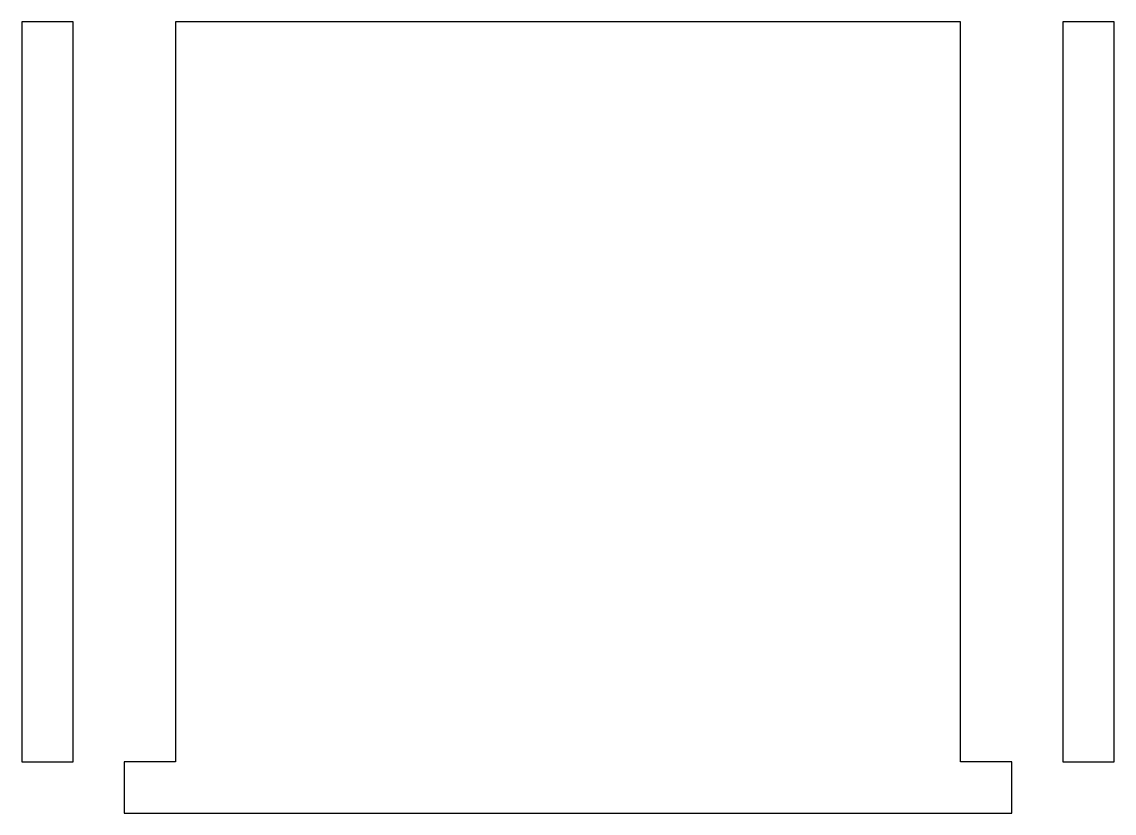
# Model space of a CAD drawing. Header units: metres. Extents: x 0 to 192, y 350 to 489.
import ezdxf

# ---------------------------------------------------------------- set-up
doc = ezdxf.new("R2010")
doc.units = ezdxf.units.M

msp = doc.modelspace()

# ---------------------------------------------------------------- linework, layer by layer
for p, q in [((9, 489), (0, 489)), ((0, 489), (0, 359)), ((9, 359), (9, 489)), ((165, 489), (27, 489)), ((27, 489), (27, 359)), ((165, 359), (165, 489)), ((192, 489), (183, 489)), ((183, 489), (183, 359)), ((192, 359), (192, 489)), ((0, 359), (9, 359)), ((27, 359), (18, 359)), ((18, 359), (18, 350)), ((174, 359), (165, 359)), ((174, 350), (174, 359)), ((183, 359), (192, 359)), ((18, 350), (174, 350))]:
    msp.add_line(p, q)

doc.saveas('drawing.dxf')
